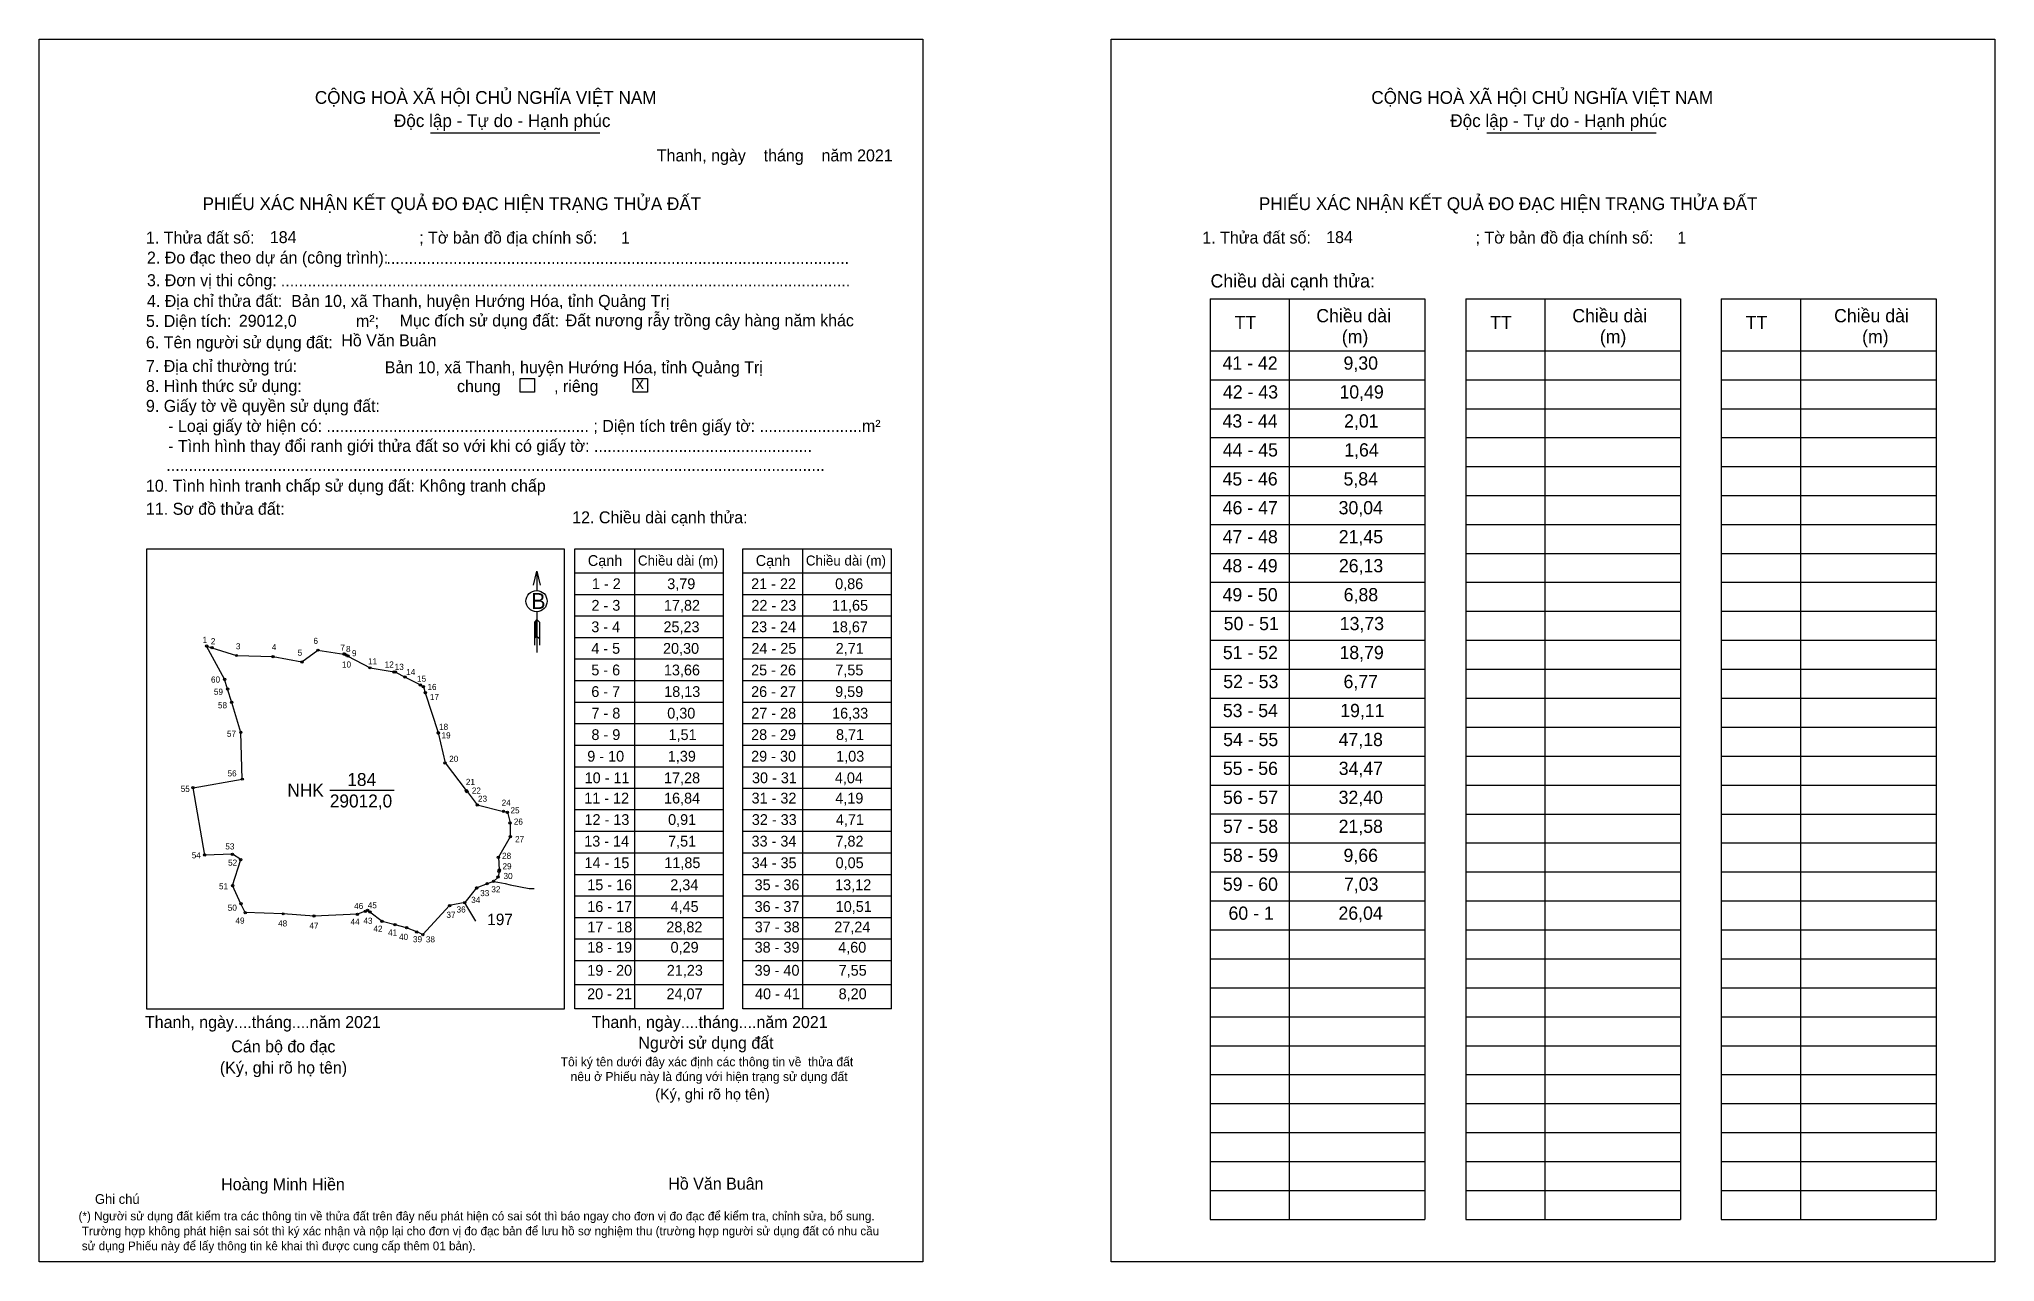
# Model space of a CAD drawing. Extents: x 545470 to 546820, y 1825730 to 1826574.
import ezdxf

# ---------------------------------------------------------------- set-up
doc = ezdxf.new("R2010")
doc.units = 0
for name, color, linetype in [('CanhThua', 7, 'Continuous'), ('kqddKhungInTrang1', 7, 'Continuous'), ('kqddKhungInTrang2', 7, 'Continuous'), ('kqddNoiDung', 7, 'Continuous'), ('kqddTemplate', 7, 'Continuous'), ('MocDinhThua', 7, 'Continuous'), ('NhanDiaChinhThua', 7, 'Continuous'), ('NhanTuCan', 7, 'Continuous'), ('RauThua', 7, 'Continuous'), ('SoHieuDinhThua', 7, 'Continuous')]:
    doc.layers.add(name, color=color, linetype=linetype)

msp = doc.modelspace()

# ---------------------------------------------------------------- linework, layer by layer
at = {"layer": 'CanhThua'}
for p, q in [((545585.3, 1826155.2), (545588.9, 1826154.1)), ((545597.7, 1826132.3), (545585.3, 1826155.2)), ((545588.9, 1826154.1), (545605.9, 1826148.7)), ((545651.1, 1826144.3), (545662.1, 1826152.4)), ((545662.1, 1826152.4), (545680, 1826149.7)), ((545605.9, 1826148.7), (545631.1, 1826148)), ((545631.1, 1826148), (545651.1, 1826144.3)), ((545680, 1826149.7), (545680.3, 1826149.7)), ((545680.3, 1826149.7), (545681.6, 1826149)), ((545681.6, 1826149), (545682.8, 1826148.3)), ((545682.8, 1826148.3), (545698.1, 1826140.2)), ((545698.1, 1826140.2), (545714.7, 1826137.4)), ((545599.8, 1826125.6), (545597.7, 1826132.3)), ((545602.6, 1826116.4), (545599.8, 1826125.6)), ((545714.7, 1826137.4), (545715.6, 1826137.3)), ((545715.6, 1826137.3), (545722.3, 1826133.8)), ((545722.3, 1826133.8), (545732.8, 1826128.4)), ((545732.8, 1826128.4), (545734.9, 1826127.3)), ((545734.9, 1826127.3), (545736.2, 1826123)), ((545608.9, 1826095.7), (545602.6, 1826116.4)), ((545736.2, 1826123), (545745.1, 1826095.6)), ((545609.9, 1826063.4), (545608.9, 1826095.7)), ((545745.1, 1826095.6), (545745.2, 1826095.3)), ((545745.2, 1826095.3), (545749.9, 1826074.6)), ((545749.9, 1826074.6), (545764.5, 1826055.5)), ((545575.9, 1826057.5), (545609.9, 1826063.4)), ((545584, 1826011), (545575.9, 1826057.5)), ((545764.5, 1826055.5), (545765, 1826054.8)), ((545765, 1826054.8), (545772.1, 1826045.6)), ((545772.1, 1826045.6), (545790.2, 1826041.2)), ((545790.2, 1826041.2), (545792.9, 1826040.6)), ((545792.9, 1826040.6), (545794.7, 1826033.2)), ((545794.7, 1826033.2), (545794.9, 1826023.7)), ((545794.9, 1826023.7), (545786.7, 1826009.5)), ((545603.1, 1826011.6), (545584, 1826011)), ((545608.8, 1826007.9), (545603.1, 1826011.6)), ((545603.2, 1825990), (545608.8, 1826007.9)), ((545786.7, 1826009.5), (545787.3, 1826000.8)), ((545609, 1825977.5), (545603.2, 1825990)), ((545778.9, 1825991.2), (545771.7, 1825988.4)), ((545783.3, 1825992.9), (545778.9, 1825991.2)), ((545786.4, 1825995.8), (545783.3, 1825992.9)), ((545787.1, 1825999.8), (545786.4, 1825995.8)), ((545787.3, 1826000.8), (545787.1, 1825999.8)), ((545611.9, 1825971.3), (545609, 1825977.5)), ((545753, 1825976.2), (545734.5, 1825956.2)), ((545763.4, 1825978.2), (545753, 1825976.2)), ((545771.6, 1825988.4), (545763.4, 1825978.2)), ((545771.7, 1825988.4), (545771.6, 1825988.4)), ((545638.1, 1825970.5), (545611.9, 1825971.3)), ((545659.4, 1825968.9), (545638.1, 1825970.5)), ((545689.4, 1825970.2), (545659.4, 1825968.9)), ((545694.9, 1825972.3), (545689.4, 1825970.2)), ((545696.4, 1825972.9), (545694.9, 1825972.3)), ((545698, 1825971.7), (545696.4, 1825972.9)), ((545706.4, 1825965.3), (545698, 1825971.7)), ((545715.4, 1825963), (545706.4, 1825965.3)), ((545723.3, 1825960.9), (545715.4, 1825963)), ((545730.3, 1825958), (545723.3, 1825960.9)), ((545734.5, 1825956.2), (545730.3, 1825958))]:
    msp.add_line(p, q, dxfattribs=at)
at = {"layer": 'kqddKhungInTrang1'}
msp.add_lwpolyline([(545469.7, 1826573.9), (546079.6, 1826573.9), (546079.6, 1825730.4), (545469.7, 1825730.4)], close=True, dxfattribs=at)
at = {"layer": 'kqddKhungInTrang2'}
msp.add_lwpolyline([(546209.7, 1826573.9), (546819.6, 1826573.9), (546819.6, 1825730.4), (546209.7, 1825730.4)], close=True, dxfattribs=at)
at = {"layer": 'kqddTemplate'}
for p, q in [((545739.8, 1826509.4), (545856.6, 1826509.4)), ((546468.9, 1826509.4), (546585.7, 1826509.4)), ((546277.9, 1826394.7), (546426.2, 1826394.7)), ((546277.9, 1826394.7), (546277.9, 1825759.7)), ((546332.5, 1826394.7), (546332.5, 1825759.7)), ((546426.2, 1826394.7), (546426.2, 1825759.7)), ((546454.3, 1826394.7), (546454.3, 1825759.7)), ((546454.3, 1826394.7), (546602.6, 1826394.7)), ((546508.9, 1826394.7), (546508.9, 1825759.7)), ((546602.6, 1826394.7), (546602.6, 1825759.7)), ((546630.7, 1826394.7), (546630.7, 1825759.7)), ((546630.7, 1826394.7), (546779, 1826394.7)), ((546685.3, 1826394.7), (546685.3, 1825759.7)), ((546779, 1826394.7), (546779, 1825759.7)), ((546277.9, 1826359), (546426.2, 1826359)), ((546454.3, 1826359), (546602.6, 1826359)), ((546630.7, 1826359), (546779, 1826359)), ((546277.9, 1826339), (546426.2, 1826339)), ((546454.3, 1826339), (546602.6, 1826339)), ((546630.7, 1826339), (546779, 1826339)), ((546277.9, 1826319), (546426.2, 1826319)), ((546454.3, 1826319), (546602.6, 1826319)), ((546630.7, 1826319), (546779, 1826319)), ((546277.9, 1826299.1), (546426.2, 1826299.1)), ((546454.3, 1826299), (546602.6, 1826299)), ((546630.7, 1826299), (546779, 1826299)), ((546277.9, 1826279.1), (546426.2, 1826279.1)), ((546454.3, 1826279.1), (546602.6, 1826279.1)), ((546630.7, 1826279.1), (546779, 1826279.1)), ((546277.9, 1826259.1), (546426.2, 1826259.1)), ((546454.3, 1826259.1), (546602.6, 1826259.1)), ((546630.7, 1826259.1), (546779, 1826259.1)), ((546277.9, 1826239.1), (546426.2, 1826239.1)), ((546454.3, 1826239.1), (546602.6, 1826239.1)), ((546630.7, 1826239.1), (546779, 1826239.1)), ((545839.4, 1826222.4), (545942.1, 1826222.4)), ((545839.4, 1825905), (545839.4, 1826222.4)), ((545880.7, 1826222.4), (545880.7, 1825905)), ((545942.1, 1825905), (545942.1, 1826222.4)), ((545955.3, 1826222.4), (546058, 1826222.4)), ((545955.3, 1825905), (545955.3, 1826222.4)), ((545996.6, 1826222.4), (545996.6, 1825905)), ((546058, 1825905), (546058, 1826222.4)), ((546277.9, 1826219.1), (546426.2, 1826219.1)), ((546454.3, 1826219.1), (546602.6, 1826219.1)), ((546630.7, 1826219.1), (546779, 1826219.1)), ((545813.2, 1826206.8), (545813.2, 1826193.5)), ((545839.4, 1826205.8), (545942.1, 1826205.8)), ((545955.3, 1826205.8), (546058, 1826205.8)), ((546277.9, 1826199.2), (546426.2, 1826199.2)), ((546454.3, 1826199.2), (546602.6, 1826199.2)), ((546630.7, 1826199.2), (546779, 1826199.2)), ((545813.2, 1826178.8), (545813.3, 1826150.8)), ((545839.4, 1826190.9), (545942.1, 1826190.9)), ((545955.3, 1826190.9), (546058, 1826190.9)), ((546277.9, 1826179.2), (546426.2, 1826179.2)), ((546454.3, 1826179.2), (546602.6, 1826179.2)), ((546630.7, 1826179.2), (546779, 1826179.2)), ((545813.2, 1826173.5), (545811.5, 1826171.8)), ((545813.2, 1826172.7), (545811.5, 1826171.1)), ((545813.2, 1826171.9), (545811.5, 1826170.3)), ((545811.5, 1826171.8), (545811.5, 1826155.8)), ((545813.2, 1826171.2), (545811.5, 1826169.6)), ((545813.2, 1826170.4), (545811.5, 1826168.8)), ((545813.3, 1826169.7), (545811.5, 1826168)), ((545813.3, 1826168.9), (545811.5, 1826167.3)), ((545813.3, 1826168.1), (545811.5, 1826166.5)), ((545813.3, 1826167.4), (545811.5, 1826165.7)), ((545813.3, 1826166.6), (545811.5, 1826165)), ((545813.3, 1826165.9), (545811.5, 1826164.2)), ((545813.3, 1826165.1), (545811.5, 1826163.5)), ((545813.2, 1826173.5), (545815, 1826171.8)), ((545815, 1826171.8), (545815, 1826155.8)), ((545839.4, 1826176), (545942.1, 1826176)), ((545955.3, 1826176), (546058, 1826176)), ((545813.3, 1826164.3), (545811.5, 1826162.7)), ((545813.3, 1826163.6), (545811.5, 1826161.9)), ((545813.3, 1826162.8), (545811.5, 1826161.2)), ((545813.3, 1826162.1), (545811.5, 1826160.4)), ((545813.3, 1826162.1), (545815, 1826160.4)), ((545839.4, 1826161.2), (545942.1, 1826161.2)), ((545955.3, 1826161.2), (546058, 1826161.2)), ((546277.9, 1826159.2), (546426.2, 1826159.2)), ((546454.3, 1826159.2), (546602.6, 1826159.2)), ((546630.7, 1826159.2), (546779, 1826159.2)), ((545839.4, 1826146.3), (545942.1, 1826146.3)), ((545955.3, 1826146.3), (546058, 1826146.3)), ((546277.9, 1826139.2), (546426.2, 1826139.2)), ((546454.3, 1826139.2), (546602.6, 1826139.2)), ((546630.7, 1826139.2), (546779, 1826139.2)), ((545839.4, 1826131.4), (545942.1, 1826131.4)), ((545955.3, 1826131.4), (546058, 1826131.4)), ((545839.4, 1826116.5), (545942.1, 1826116.5)), ((545955.3, 1826116.5), (546058, 1826116.5)), ((546277.9, 1826119.3), (546426.2, 1826119.3)), ((546454.3, 1826119.3), (546602.6, 1826119.3)), ((546630.7, 1826119.3), (546779, 1826119.3)), ((545839.4, 1826101.7), (545942.1, 1826101.7)), ((545955.3, 1826101.7), (546058, 1826101.7)), ((546277.9, 1826099.3), (546426.2, 1826099.3)), ((546454.3, 1826099.3), (546602.6, 1826099.3)), ((546630.7, 1826099.3), (546779, 1826099.3)), ((545839.4, 1826086.8), (545942.1, 1826086.8)), ((545955.3, 1826086.8), (546058, 1826086.8)), ((545839.4, 1826071.9), (545942.1, 1826071.9)), ((545955.3, 1826071.9), (546058, 1826071.9)), ((546277.9, 1826079.3), (546426.2, 1826079.3)), ((546454.3, 1826079.3), (546602.6, 1826079.3)), ((546630.7, 1826079.3), (546779, 1826079.3)), ((545942.1, 1826057), (545839.4, 1826057)), ((546058, 1826057), (545955.3, 1826057)), ((546277.9, 1826059.3), (546426.2, 1826059.3)), ((546454.3, 1826059.3), (546602.6, 1826059.3)), ((546630.7, 1826059.3), (546779, 1826059.3)), ((545942.1, 1826042.2), (545839.4, 1826042.2)), ((546058, 1826042.2), (545955.3, 1826042.2)), ((546277.9, 1826039.4), (546426.2, 1826039.4)), ((546454.3, 1826039.3), (546602.6, 1826039.3)), ((546630.7, 1826039.3), (546779, 1826039.3)), ((545942.1, 1826027.3), (545839.4, 1826027.3)), ((546058, 1826027.3), (545955.3, 1826027.3)), ((546277.9, 1826019.4), (546426.2, 1826019.4)), ((546454.3, 1826019.4), (546602.6, 1826019.4)), ((546630.7, 1826019.4), (546779, 1826019.4)), ((545942.1, 1826012.4), (545839.4, 1826012.4)), ((546058, 1826012.4), (545955.3, 1826012.4)), ((545942.1, 1825997.5), (545839.4, 1825997.5)), ((546058, 1825997.5), (545955.3, 1825997.5)), ((546277.9, 1825999.4), (546426.2, 1825999.4)), ((546454.3, 1825999.4), (546602.6, 1825999.4)), ((546630.7, 1825999.4), (546779, 1825999.4)), ((545942.1, 1825982.6), (545839.4, 1825982.6)), ((546058, 1825982.6), (545955.3, 1825982.6)), ((546277.9, 1825979.4), (546426.2, 1825979.4)), ((546454.3, 1825979.4), (546602.6, 1825979.4)), ((546630.7, 1825979.4), (546779, 1825979.4)), ((545942.1, 1825967.8), (545839.4, 1825967.8)), ((546058, 1825967.8), (545955.3, 1825967.8)), ((545942.1, 1825952.9), (545839.4, 1825952.9)), ((546058, 1825952.9), (545955.3, 1825952.9)), ((546277.9, 1825959.4), (546426.2, 1825959.4)), ((546454.3, 1825959.4), (546602.6, 1825959.4)), ((546630.7, 1825959.4), (546779, 1825959.4)), ((545942.1, 1825938), (545839.4, 1825938)), ((546058, 1825938), (545955.3, 1825938)), ((546277.9, 1825939.5), (546426.2, 1825939.5)), ((546454.3, 1825939.5), (546602.6, 1825939.5)), ((546630.7, 1825939.5), (546779, 1825939.5)), ((545942.1, 1825921.5), (545839.4, 1825921.5)), ((546058, 1825921.5), (545955.3, 1825921.5)), ((546277.9, 1825919.5), (546426.2, 1825919.5)), ((546454.3, 1825919.5), (546602.6, 1825919.5)), ((546630.7, 1825919.5), (546779, 1825919.5)), ((545942.1, 1825905), (545839.4, 1825905)), ((546058, 1825905), (545955.3, 1825905)), ((546277.9, 1825899.5), (546426.2, 1825899.5)), ((546454.3, 1825899.5), (546602.6, 1825899.5)), ((546630.7, 1825899.5), (546779, 1825899.5)), ((546277.9, 1825879.5), (546426.2, 1825879.5)), ((546454.3, 1825879.5), (546602.6, 1825879.5)), ((546630.7, 1825879.5), (546779, 1825879.5)), ((546277.9, 1825859.6), (546426.2, 1825859.6)), ((546454.3, 1825859.6), (546602.6, 1825859.6)), ((546630.7, 1825859.6), (546779, 1825859.6)), ((546277.9, 1825839.6), (546426.2, 1825839.6)), ((546454.3, 1825839.6), (546602.6, 1825839.6)), ((546630.7, 1825839.6), (546779, 1825839.6)), ((546277.9, 1825819.6), (546426.2, 1825819.6)), ((546454.3, 1825819.6), (546602.6, 1825819.6)), ((546630.7, 1825819.6), (546779, 1825819.6)), ((546277.9, 1825799.6), (546426.2, 1825799.6)), ((546454.3, 1825799.6), (546602.6, 1825799.6)), ((546630.7, 1825799.6), (546779, 1825799.6)), ((546277.9, 1825779.7), (546426.2, 1825779.7)), ((546454.3, 1825779.6), (546602.6, 1825779.6)), ((546630.7, 1825779.6), (546779, 1825779.6)), ((546277.9, 1825759.7), (546426.2, 1825759.7)), ((546454.3, 1825759.7), (546602.6, 1825759.7)), ((546630.7, 1825759.7), (546779, 1825759.7))]:
    msp.add_line(p, q, dxfattribs=at)
for points in [[(545801.6, 1826339.7), (545811.5, 1826339.7), (545811.5, 1826330.4), (545801.6, 1826330.4)], [(545879.7, 1826339.7), (545889.6, 1826339.7), (545889.6, 1826330.4), (545879.7, 1826330.4)], [(545543.9, 1826222.4), (545832.1, 1826222.4), (545832.1, 1825904.7), (545543.9, 1825904.7)]]:
    msp.add_lwpolyline(points, close=True, dxfattribs=at)
msp.add_lwpolyline([(545810.8, 1826197.2), (545813.2, 1826206.8), (545815.6, 1826197.2)], dxfattribs=at)
msp.add_circle((545813, 1826186.2), 7.32, dxfattribs=at)
at = {"layer": 'MocDinhThua'}
for centre in [(545585.3, 1826155.2), (545588.9, 1826154.1), (545662.1, 1826152.4), (545605.9, 1826148.7), (545631.1, 1826148), (545651.1, 1826144.3), (545680, 1826149.7), (545680.3, 1826149.7), (545681.6, 1826149), (545682.8, 1826148.3), (545698.1, 1826140.2), (545714.7, 1826137.4), (545715.6, 1826137.3), (545597.7, 1826132.3), (545599.8, 1826125.6), (545722.3, 1826133.8), (545732.8, 1826128.4), (545734.9, 1826127.3), (545602.6, 1826116.4), (545736.2, 1826123), (545608.9, 1826095.7), (545745.1, 1826095.6), (545745.2, 1826095.3), (545749.9, 1826074.6), (545575.9, 1826057.5), (545609.9, 1826063.4), (545764.5, 1826055.5), (545765, 1826054.8), (545772.1, 1826045.6), (545790.2, 1826041.2), (545792.9, 1826040.6), (545794.7, 1826033.2), (545794.9, 1826023.7), (545584, 1826011), (545603.1, 1826011.6), (545608.8, 1826007.9), (545786.7, 1826009.5), (545603.2, 1825990), (545778.9, 1825991.2), (545783.3, 1825992.9), (545786.4, 1825995.8), (545787.1, 1825999.8), (545787.3, 1826000.8), (545609, 1825977.5), (545753, 1825976.2), (545763.4, 1825978.2), (545771.6, 1825988.4), (545771.7, 1825988.4), (545611.9, 1825971.3), (545638.1, 1825970.5), (545659.4, 1825968.9), (545689.4, 1825970.2), (545694.9, 1825972.3), (545696.4, 1825972.9), (545698, 1825971.7), (545706.4, 1825965.3), (545715.4, 1825963), (545723.3, 1825960.9), (545730.3, 1825958), (545734.5, 1825956.2)]:
    msp.add_circle(centre, 0.791, dxfattribs=at)
at = {"layer": 'NhanDiaChinhThua'}
msp.add_line((545670.3, 1826055.7), (545714.7, 1826055.7), dxfattribs=at)
at = {"layer": 'RauThua'}
for p, q in [((545783.3, 1825992.9), (545786.2, 1825992.4)), ((545786.2, 1825992.4), (545791.4, 1825991.3)), ((545791.4, 1825991.3), (545794.7, 1825990.6)), ((545794.7, 1825990.6), (545807.9, 1825987.9)), ((545763.4, 1825978.2), (545764, 1825977)), ((545764, 1825977), (545770.9, 1825965.5)), ((545807.9, 1825987.9), (545811.4, 1825988))]:
    msp.add_line(p, q, dxfattribs=at)

# ---------------------------------------------------------------- texts
at = {"layer": 'kqddNoiDung'}
for s, height, p in [('Thanh, ngày    tháng    năm 2021  ', 8.265, (545896, 1826489.6)), ('184', 8.26, (545628.9, 1826433.2)), ('1', 8.26, (545871.3, 1826432.9)), ('184', 8.26, (546358, 1826433.2)), ('1', 8.26, (546600.4, 1826432.9)), ('........................................................................................................', 8.2646, (545709.4, 1826418.9)), ('................................................................................................................................', 8.2646, (545636.5, 1826403.3)), ('29012,0', 8.26, (545607.5, 1826375.5)), ('Đất nương rẫy trồng cây hàng năm khác', 8.265, (545833.1, 1826375.8)), ('Hồ Văn Buân', 8.265, (545678.2, 1826362)), ('41 - 42', 9.13, (546286.5, 1826345.9)), ('9,30', 9.13, (546370, 1826345.9)), ('Bản 10, xã Thanh, huyện Hướng Hóa, tỉnh Quảng Trị', 8.265, (545708.2, 1826343.4)), ('x', 8.26, (545881.5, 1826332.6)), ('42 - 43', 9.13, (546286.8, 1826326)), ('10,49', 9.13, (546367.2, 1826326)), ('43 - 44', 9.13, (546286.5, 1826306)), ('2,01', 9.13, (546370.4, 1826306)), ('44 - 45', 9.13, (546286.7, 1826286)), ('1,64', 9.13, (546370.5, 1826286)), ('45 - 46', 9.13, (546286.5, 1826266)), ('5,84', 9.13, (546370, 1826266)), ('46 - 47', 9.13, (546286.6, 1826246.1)), ('30,04', 9.13, (546366.6, 1826246.1)), ('47 - 48', 9.13, (546286.6, 1826226.1)), ('21,45', 9.13, (546366.7, 1826226.1)), ('48 - 49', 9.13, (546286.5, 1826206.1)), ('26,13', 9.13, (546366.8, 1826206.1)), ('1 - 2', 7.44, (545851.2, 1826194.5)), ('3,79', 7.44, (545903.2, 1826194.5)), ('21 - 22', 7.44, (545961.1, 1826194.5)), ('0,86', 7.44, (546019.1, 1826194.5)), ('49 - 50', 9.13, (546286.5, 1826186.1)), ('6,88', 9.13, (546370.1, 1826186.1)), ('2 - 3', 7.44, (545850.9, 1826179.6)), ('17,82', 7.44, (545900.9, 1826179.6)), ('22 - 23', 7.44, (545961.3, 1826179.6)), ('11,65', 7.44, (546016.9, 1826179.6)), ('3 - 4', 7.44, (545850.8, 1826164.8)), ('25,23', 7.44, (545900.6, 1826164.8)), ('23 - 24', 7.44, (545961.1, 1826164.8)), ('18,67', 7.44, (546016.8, 1826164.8)), ('50 - 51', 9.13, (546287.3, 1826166.2)), ('13,73', 9.13, (546367.4, 1826166.2)), ('4 - 5', 7.44, (545850.8, 1826149.9)), ('20,30', 7.44, (545900.3, 1826149.9)), ('24 - 25', 7.44, (545961.3, 1826149.9)), ('2,71', 7.44, (546019.5, 1826149.9)), ('51 - 52', 9.13, (546286.7, 1826146.2)), ('18,79', 9.13, (546367.2, 1826146.2)), ('5 - 6', 7.44, (545850.8, 1826135)), ('13,66', 7.44, (545900.9, 1826135)), ('25 - 26', 7.44, (545961.1, 1826135)), ('7,55', 7.44, (546019.2, 1826135)), ('6 - 7', 7.44, (545850.8, 1826120.1)), ('18,13', 7.44, (545901.1, 1826120.1)), ('26 - 27', 7.44, (545961.1, 1826120.1)), ('9,59', 7.44, (546019.1, 1826120.1)), ('52 - 53', 9.13, (546287, 1826126.2)), ('6,77', 9.13, (546370, 1826126.2)), ('7 - 8', 7.44, (545850.9, 1826105.2)), ('0,30', 7.44, (545903.2, 1826105.2)), ('27 - 28', 7.44, (545961.2, 1826105.2)), ('16,33', 7.44, (546017, 1826105.2)), ('53 - 54', 9.13, (546286.7, 1826106.2)), ('19,11', 9.13, (546367.7, 1826106.2)), ('8 - 9', 7.44, (545850.9, 1826090.4)), ('1,51', 7.44, (545904.1, 1826090.4)), ('28 - 29', 7.44, (545961.1, 1826090.4)), ('8,71', 7.44, (546019.7, 1826090.4)), ('54 - 55', 9.13, (546286.9, 1826086.2)), ('47,18', 9.13, (546366.6, 1826086.2)), ('9 - 10', 7.44, (545848, 1826075.5)), ('1,39', 7.44, (545903.6, 1826075.5)), ('29 - 30', 7.44, (545961.1, 1826075.5)), ('1,03', 7.44, (546019.8, 1826075.5)), ('55 - 56', 9.13, (546286.7, 1826066.3)), ('34,47', 9.13, (546366.7, 1826066.3)), ('10 - 11', 7.44, (545846.2, 1826060.6)), ('17,28', 7.44, (545901, 1826060.6)), ('30 - 31', 7.44, (545961.7, 1826060.6)), ('4,04', 7.44, (546018.9, 1826060.6)), ('11 - 12', 7.44, (545845.9, 1826046.6)), ('16,84', 7.44, (545901, 1826046.6)), ('31 - 32', 7.44, (545961.4, 1826046.6)), ('4,19', 7.44, (546019.2, 1826046.6)), ('56 - 57', 9.13, (546286.8, 1826046.3)), ('32,40', 9.13, (546366.6, 1826046.3)), ('12 - 13', 7.44, (545846.1, 1826031.8)), ('0,91', 7.44, (545903.8, 1826031.8)), ('32 - 33', 7.44, (545961.6, 1826031.8)), ('4,71', 7.44, (546019.6, 1826031.8)), ('57 - 58', 9.13, (546286.8, 1826026.3)), ('21,58', 9.13, (546366.6, 1826026.3)), ('13 - 14', 7.44, (545845.9, 1826016.9)), ('7,51', 7.44, (545903.8, 1826016.9)), ('33 - 34', 7.44, (545961.4, 1826016.9)), ('7,82', 7.44, (546019.3, 1826016.9)), ('14 - 15', 7.44, (545846.1, 1826002)), ('11,85', 7.44, (545901.2, 1826002)), ('34 - 35', 7.44, (545961.5, 1826002)), ('0,05', 7.44, (546019.4, 1826002)), ('58 - 59', 9.13, (546286.8, 1826006.3)), ('9,66', 9.13, (546370, 1826006.3)), ('15 - 16', 7.44, (545848, 1825986.8)), ('2,34', 7.44, (545905.3, 1825986.8)), ('35 - 36', 7.44, (545963.5, 1825986.8)), ('13,12', 7.44, (546019.1, 1825986.8)), ('59 - 60', 9.13, (546286.7, 1825986.4)), ('7,03', 9.13, (546370.3, 1825986.4)), ('16 - 17', 7.44, (545848, 1825971.8)), ('4,45', 7.44, (545905.5, 1825971.8)), ('36 - 37', 7.44, (545963.5, 1825971.8)), ('10,51', 7.44, (546019.5, 1825971.8)), ('17 - 18', 7.44, (545848.1, 1825957.7)), ('28,82', 7.44, (545902.6, 1825957.7)), ('37 - 38', 7.44, (545963.6, 1825957.7)), ('27,24', 7.44, (546018.5, 1825957.7)), ('60 - 1', 9.13, (546290.6, 1825966.4)), ('26,04', 9.13, (546366.5, 1825966.4)), ('18 - 19', 7.44, (545848, 1825943.7)), ('0,29', 7.44, (545905.5, 1825943.7)), ('38 - 39', 7.44, (545963.5, 1825943.7)), ('4,60', 7.44, (546021.2, 1825943.7)), ('19 - 20', 7.44, (545848, 1825927.8)), ('21,23', 7.44, (545902.9, 1825927.8)), ('39 - 40', 7.44, (545963.5, 1825927.8)), ('7,55', 7.44, (546021.5, 1825927.8)), ('20 - 21', 7.44, (545847.9, 1825911.6)), ('24,07', 7.44, (545902.7, 1825911.6)), ('40 - 41', 7.44, (545963.8, 1825911.6)), ('8,20', 7.44, (546021.5, 1825911.6)), ('Thanh, ngày....tháng....năm 2021', 8.265, (545542.7, 1825891.7)), ('Thanh, ngày....tháng....năm 2021', 8.265, (545851.1, 1825891.7)), ('Hồ Văn Buân', 8.265, (545903.9, 1825780.2))]:
    msp.add_text(s, height=height, dxfattribs=at).set_placement(p)
at = {"layer": 'kqddTemplate'}
for s, height, p in [('CỘNG HOÀ XÃ HỘI CHỦ NGHĨA VIỆT NAM', 8.816, (545660, 1826529.3)), ('CỘNG HOÀ XÃ HỘI CHỦ NGHĨA VIỆT NAM', 8.816, (546389.2, 1826529.3)), ('Độc lập - Tự do - Hạnh phúc', 8.816, (545714.6, 1826513.3)), ('Độc lập - Tự do - Hạnh phúc', 8.816, (546443.7, 1826513.3)), ('PHIẾU XÁC NHẬN KẾT QUẢ ĐO ĐẠC HIỆN TRẠNG THỬA ĐẤT', 8.816, (545582.5, 1826456)), ('PHIẾU XÁC NHẬN KẾT QUẢ ĐO ĐẠC HIỆN TRẠNG THỬA ĐẤT', 8.816, (546311.6, 1826456)), ('1. Thửa đất số:                                     ; Tờ bản đồ địa chính số:', 8.265, (545543.4, 1826432.9)), ('1. Thửa đất số:                                     ; Tờ bản đồ địa chính số:', 8.265, (546272.5, 1826432.9)), ('2. Đo đạc theo dự án (công trình): ', 8.265, (545544.1, 1826419.1)), ('3. Đơn vị thi công: ', 8.265, (545544.1, 1826403.5)), ('Chiều dài cạnh thửa:', 9.132, (546278.2, 1826402.6)), ('4. Địa chỉ thửa đất:  Bản 10, xã Thanh, huyện Hướng Hóa, tỉnh Quảng Trị', 8.265, (545544.1, 1826389.2)), ('5. Diện tích:                            m²; ', 8.265, (545543.4, 1826375.4)), ('Mục đích sử dụng đất:', 8.265, (545718.5, 1826375.7)), ('TT', 9.13, (546294.8, 1826373.9)), ('Chiều dài', 9.13, (546351.2, 1826378.6)), ('TT', 9.13, (546471.2, 1826373.9)), ('Chiều dài', 9.13, (546527.9, 1826378.6)), ('TT', 9.13, (546647.6, 1826373.9)), ('Chiều dài', 9.13, (546708.6, 1826378.6)), ('6. Tên người sử dụng đất:', 8.265, (545543.4, 1826360.7)), ('(m)', 9.13, (546368.8, 1826364.1)), ('(m)', 9.13, (546546.9, 1826364.1)), ('(m)', 9.13, (546727.9, 1826364.1)), ('7. Địa chỉ thường trú:', 8.265, (545543.4, 1826344.3)), ('8. Hình thức sử dụng:', 8.265, (545543.4, 1826330.5)), ('chung            , riêng', 8.265, (545758.1, 1826330.4)), ('9. Giấy tờ về quyền sử dụng đất:', 8.265, (545543.4, 1826316.8)), ('     - Loại giấy tờ hiện có: ........................................................... ; Diện tích trên giấy tờ: .......................m²', 8.2646, (545543.4, 1826303)), ('     - Tình hình thay đổi ranh giới thửa đất so với khi có giấy tờ: .................................................', 8.2646, (545543.4, 1826289.2)), ('....................................................................................................................................................', 8.2646, (545557.5, 1826276.1)), ('10. Tình hình tranh chấp sử dụng đất: Không tranh chấp', 8.265, (545543.4, 1826261.7)), ('11. Sơ đồ thửa đất:', 8.265, (545543.4, 1826245.8)), ('12. Chiều dài cạnh thửa:', 8.265, (545837.6, 1826239.9)), ('Cạnh', 7.44, (545848.4, 1826210.5)), ('Chiều dài (m)', 6.887, (545883, 1826210.8)), ('Cạnh', 7.44, (545964.3, 1826210.5)), ('Chiều dài (m)', 6.887, (545998.9, 1826210.8)), ('B', 11, (545809.4, 1826180.8)), ('Cán bộ đo đạc', 8.265, (545602.3, 1825874.9)), ('Người sử dụng đất', 8.265, (545883.3, 1825877.4)), ('(Ký, ghi rõ họ tên)', 8.265, (545594.4, 1825860.3)), ('Tôi ký tên dưới đây xác định các thông tin về  thửa đất ', 6.248, (545829.6, 1825865.3)), ('nêu ở Phiếu này là đúng với hiện trạng sử dụng đất', 6.248, (545836.5, 1825855.1)), ('(Ký, ghi rõ họ tên)', 7.438, (545894.9, 1825842.4)), ('Hoàng Minh Hiền', 8.265, (545595.3, 1825779.8)), ('Ghi chú', 6.69, (545508.2, 1825770.4)), ('(*) Người sử dụng đất kiểm tra các thông tin về thửa đất trên đây nếu phát hiện có sai sót thì báo ngay cho đơn vị đo đạc để kiểm tra, chỉnh sửa, bổ sung.', 6.0249, (545496.9, 1825759)), (' Trường hợp không phát hiện sai sót thì ký xác nhận và nộp lại cho đơn vị đo đạc bản để lưu hồ sơ nghiệm thu (trường hợp người sử dụng đất có nhu cầu', 6.0249, (545496.9, 1825748.7)), (' sử dụng Phiếu này để lấy thông tin kê khai thì được cung cấp thêm 01 bản).', 6.025, (545496.9, 1825738.4))]:
    msp.add_text(s, height=height, dxfattribs=at).set_placement(p)
at = {"layer": 'NhanDiaChinhThua'}
for s, p in [('NHK', (545641, 1826051.3)), ('184', (545682.4, 1826058.7)), ('29012,0', (545670.3, 1826043.9))]:
    msp.add_text(s, height=8.91, dxfattribs=at).set_placement(p)
at = {"layer": 'NhanTuCan'}
msp.add_text('197', height=7.91, dxfattribs=at).set_placement((545779, 1825962.7))
at = {"layer": 'SoHieuDinhThua'}
for s, p in [('1', (545582.5, 1826157.4)), ('2', (545588.2, 1826156.5)), ('3', (545605.5, 1826153)), ('4', (545630.3, 1826152.4)), ('5', (545648.1, 1826148.6)), ('6', (545659, 1826156.7)), ('7', (545677.6, 1826152)), ('8', (545681.5, 1826151.1)), ('9', (545685.6, 1826148.2)), ('10', (545678.7, 1826140.4)), ('11', (545696.7, 1826142.6)), ('12', (545708.2, 1826140.4)), ('13', (545715.1, 1826138.8)), ('14', (545723, 1826135.2)), ('60', (545588.3, 1826130)), ('59', (545590.3, 1826121.6)), ('15', (545730.5, 1826130.6)), ('16', (545737.7, 1826124.9)), ('58', (545593.1, 1826112.3)), ('17', (545739.4, 1826118)), ('18', (545745.7, 1826097.4)), ('57', (545599.3, 1826092.6)), ('19', (545747.4, 1826091.5)), ('20', (545752.7, 1826075.3)), ('55', (545567.4, 1826054.6)), ('56', (545599.7, 1826065.3)), ('21', (545764.2, 1826059.4)), ('22', (545768.3, 1826053.4)), ('23', (545772.6, 1826047.8)), ('24', (545788.9, 1826045)), ('25', (545795, 1826039.8)), ('26', (545797.3, 1826032)), ('53', (545598.2, 1826014.9)), ('27', (545798.2, 1826019.9)), ('54', (545575, 1826008.8)), ('52', (545600.1, 1826003.7)), ('28', (545789.2, 1826008.4)), ('29', (545789.5, 1826001.2)), ('51', (545593.8, 1825987.4)), ('32', (545781.8, 1825985.3)), ('30', (545790.2, 1825994.5)), ('50', (545599.9, 1825972.6)), ('46', (545687.1, 1825973.8)), ('45', (545696.5, 1825974.3)), ('34', (545767.9, 1825978)), ('33', (545774.1, 1825982.7)), ('49', (545605.2, 1825963.7)), ('48', (545634.6, 1825961.8)), ('47', (545656.2, 1825960.2)), ('44', (545684.6, 1825962.9)), ('43', (545693.5, 1825963.6)), ('42', (545700.4, 1825958.1)), ('37', (545750.8, 1825967.7)), ('36', (545757.8, 1825971.4)), ('41', (545710.5, 1825955.5)), ('40', (545718.1, 1825952.5)), ('39', (545727.7, 1825950.9)), ('38', (545736.6, 1825950.8))]:
    msp.add_text(s, height=4.22, dxfattribs=at).set_placement(p)

doc.saveas('drawing.dxf')
